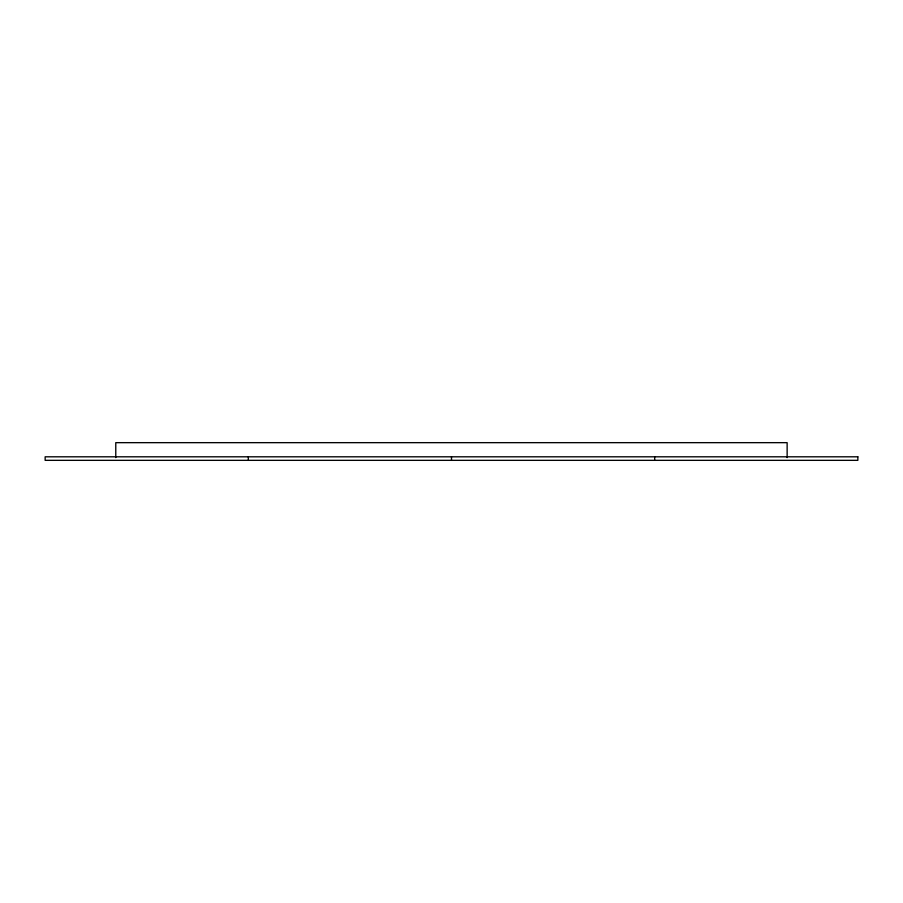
<?xml version="1.0" encoding="UTF-8"?>
<svg xmlns="http://www.w3.org/2000/svg" width="903" height="903" viewBox="0 0 903 903"><rect width="100%" height="100%" fill="white"/><g stroke="black" fill="none" stroke-linecap="round" stroke-linejoin="round"><path stroke-width="1.35" d="M787.134 457.618L787.134 442.662L115.776 442.662L115.776 457.618M654.675 456.805L654.675 460.338M451.5 456.805L451.5 460.338M248.325 456.805L248.325 460.338M857.85 456.805L45.15 456.805L45.15 460.338L857.85 460.338L857.85 456.805"/></g></svg>
